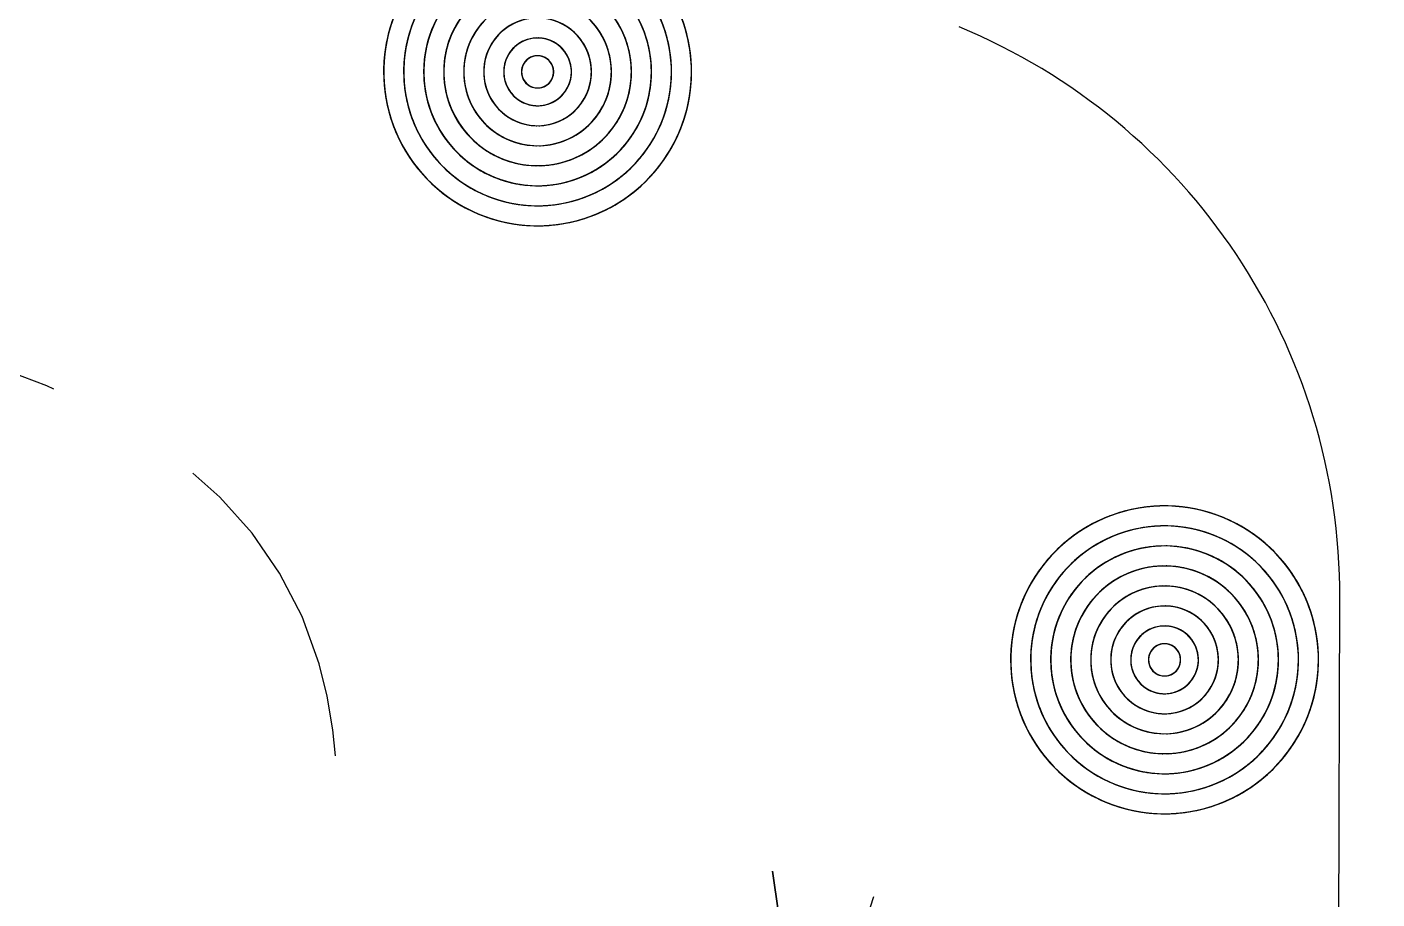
# Model space of a CAD drawing. Extents: x 652 to 897, y 187 to 370.
# Drawn here: x 825.29 to 838.45, y 240.27 to 248.77 of the extents above; entities that cross this region are included whole.
import ezdxf

# ---------------------------------------------------------------- set-up
doc = ezdxf.new("R2010")
doc.units = 0
doc.linetypes.add('HIDDEN2', pattern=[4.7625, 3.175, -1.5875])
doc.layers.get('0').update_dxf_attribs({"linetype": 'CONTINUOUS'})
for name, color, linetype in [('40', 3, 'CONTINUOUS'), ('BULDING', 2, 'CONTINUOUS'), ('ROAD', 1, 'CONTINUOUS')]:
    doc.layers.add(name, color=color, linetype=linetype)

# ---------------------------------------------------------------- blocks, each defined once
blk = doc.blocks.new('PLANT23')
at = {"color": 3}
blk.add_lwpolyline([(-1686, 1786), (82, 18), (82, 2518)], dxfattribs=at)
for points in [[(82, 2518), (82, 18), (1849, 1786)], [(741, 1760), (889, 2188)], [(-684, 1716), (-882, 2124)], [(82, 18), (-1010, 1716), (-404, 1972), (82, 18)], [(82, 18), (510, 1991), (1120, 1743), (82, 18)], [(-2418, 18), (82, 18), (-1686, 1786)], [(1849, 1786), (82, 18), (2582, 18)], [(82, 18), (1779, 1110), (2035, 504), (82, 18)], [(82, 18), (-1891, 447), (-1643, 1056), (82, 18)], [(1779, 784), (2187, 982)], [(-1660, 677), (-2089, 826)], [(-1686, -1750), (82, 18), (-2418, 18)], [(82, 18), (-1616, -1073), (-1872, -467), (82, 18)], [(82, -2482), (82, 18), (-1686, -1750)], [(82, 18), (-347, -1954), (-956, -1707), (82, 18)], [(82, 18), (2054, -410), (1807, -1020), (82, 18)], [(2582, 18), (82, 18), (1849, -1750)], [(82, 18), (1173, -1679), (567, -1936), (82, 18)], [(1849, -1750), (82, 18), (82, -2482)], [(1823, -641), (2252, -789)], [(-1616, -747), (-2024, -945)], [(-577, -1723), (-726, -2152)], [(847, -1679), (1045, -2087)]]:
    blk.add_lwpolyline(points)
blk = doc.blocks.new('PLANT90')
for radius, start, end in [(5000, 98.1984, 120.329), (5000, 53.1984, 75.329), (4350, 98.1984, 120.329), (4350, 53.1984, 75.329), (3700, 98.1984, 120.329), (3700, 53.1984, 75.329), (5000, 143.1984, 165.329), (3050, 98.1984, 120.329), (3050, 53.1984, 75.329), (4350, 143.1984, 165.329), (3700, 143.1984, 165.329), (2400, 98.1984, 120.329), (2400, 53.1984, 75.329), (5000, 8.1984, 30.329), (3050, 143.1984, 165.329), (3700, 8.1984, 30.329), (4350, 8.1984, 30.329), (2400, 143.1984, 165.329), (1750, 98.1984, 120.329), (1750, 53.1984, 75.329), (3050, 8.1984, 30.329), (1750, 143.1984, 165.329), (1100, 98.1984, 120.329), (1100, 53.1984, 75.329), (2400, 8.1984, 30.329), (1100, 143.1984, 165.329), (523, 98.1984, 120.329), (523, 53.1984, 75.329), (1100, 8.1984, 30.329), (1750, 8.1984, 30.329), (523, 143.1984, 165.329), (523, 8.1984, 30.329), (2400, 188.1984, 210.329), (1750, 188.1984, 210.329), (1100, 188.1984, 210.329), (523, 188.1984, 210.329), (523, 233.1984, 255.329), (523, 323.1984, 345.329), (1100, 323.1984, 345.329), (5000, 188.1984, 210.329), (4350, 188.1984, 210.329), (3700, 188.1984, 210.329), (3050, 188.1984, 210.329), (523, 278.1984, 300.329), (1750, 323.1984, 345.329), (2400, 323.1984, 345.329), (3050, 323.1984, 345.329), (1100, 233.1984, 255.329), (1100, 278.1984, 300.329), (3700, 323.1984, 345.329), (4350, 323.1984, 345.329), (5000, 323.1984, 345.329), (1750, 233.1984, 255.329), (1750, 278.1984, 300.329), (2400, 233.1984, 255.329), (2400, 278.1984, 300.329), (3050, 233.1984, 255.329), (3700, 233.1984, 255.329), (3050, 278.1984, 300.329), (4350, 233.1984, 255.329), (3700, 278.1984, 300.329), (4350, 278.1984, 300.329), (5000, 233.1984, 255.329), (5000, 278.1984, 300.329)]:
    blk.add_arc((121, -12), radius, start, end)

msp = doc.modelspace()

# ---------------------------------------------------------------- linework, layer by layer
at = {"layer": 'BULDING', "color": 253, "linetype": 'HIDDEN2'}
msp.add_open_spline([(797.9634, 236.1345), (801.029, 237.2092), (810.0466, 237.0256), (822.5305, 225.8135), (833.6024, 248.5137), (812.8835, 245.9919), (804.0532, 241.2166), (800.164, 242.4514), (797.9634, 243.1234)], degree=3, knots=[221.808288, 221.808288, 221.808288, 221.808288, 231.6899305, 247.1201727, 259.2904909, 278.2257494, 283.4110832, 289.9880511, 289.9880511, 289.9880511, 289.9880511], dxfattribs=at)
at = {"layer": 'ROAD'}
msp.add_line((838.0666, 236.0618), (838.0893, 243.1997), dxfattribs=at)
msp.add_arc((832.0893, 243.2188), 6, 359.81782, 67.58073, dxfattribs=at)

# ---------------------------------------------------------------- block references
at = {"layer": '40'}
for name, p, xscale, yscale, zscale, rotation in [('PLANT90', (830.2885, 248.2965), 0.0002999994903208954, 0.0003000004217028618, 0.0003, 125.4357428092358), ('PLANT90', (836.3988, 242.5659), 0.0002999994903208954, 0.0003000004217028618, 0.0003, 125.4357428092358), ('PLANT23', (832.9704, 238.179), -0.0009749995545010988, 0.0009750001598263225, 0.0009750000000000001, 53.18353829728288)]:
    msp.add_blockref(name, p, dxfattribs=dict(at, xscale=xscale, yscale=yscale, zscale=zscale, rotation=rotation))

doc.saveas('drawing.dxf')
